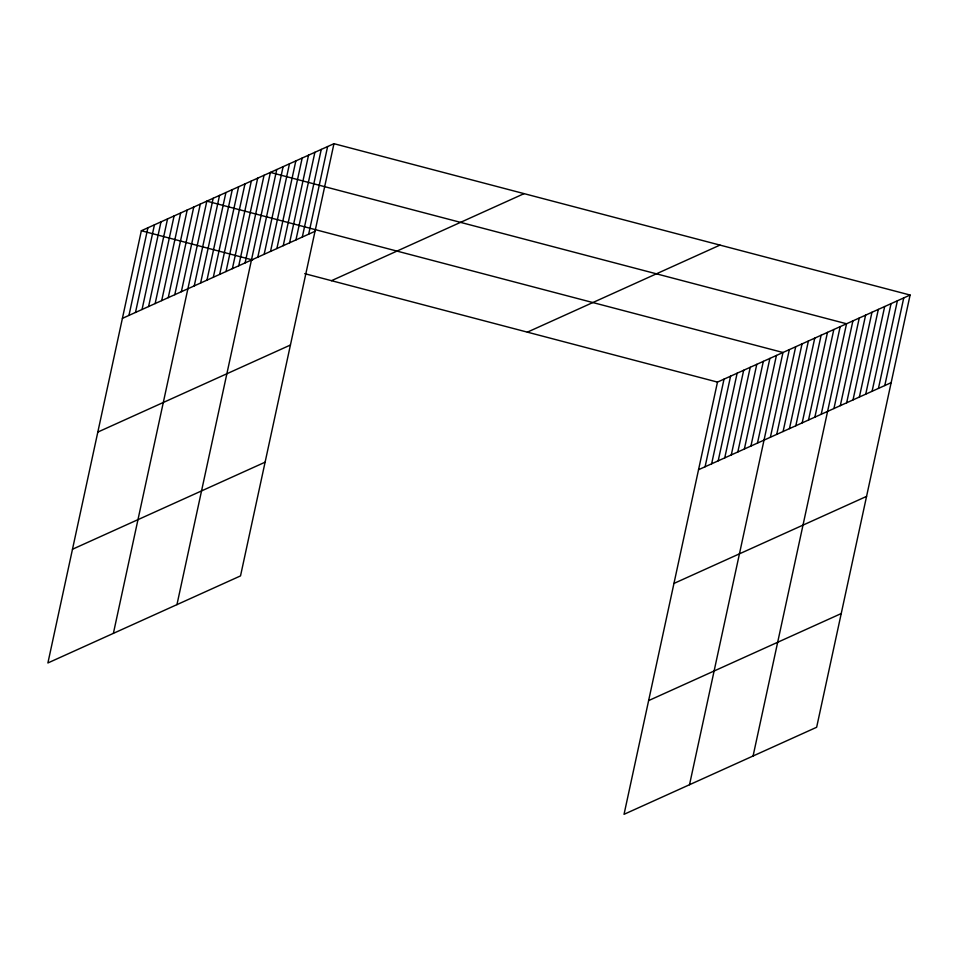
<?xml version="1.0" encoding="UTF-8"?>
<svg xmlns="http://www.w3.org/2000/svg" width="958" height="958" viewBox="0 0 958 958"><rect width="100%" height="100%" fill="white"/><g stroke="black" fill="none" stroke-linecap="round" stroke-linejoin="round"><path stroke-width="1.44" d="M333.959 143.688L141.353 230.734L47.9 662.96L240.518 575.902L333.959 143.688L910.1 295.04L816.647 727.266L624.041 814.312L717.482 382.098L910.1 295.04M128.959 315.398L147.903 227.776M135.497 312.44L154.442 224.819M142.047 309.482L160.992 221.861M148.598 306.524L167.542 218.903M155.148 303.566L174.093 215.933M161.698 300.608L180.643 212.975M168.249 297.639L187.193 210.018M174.799 294.681L193.744 207.06M181.349 291.723L200.294 204.102M113.391 633.358L206.832 201.144L782.973 352.496L689.52 784.722M194.246 285.891L213.191 198.27M200.605 283.017L219.55 195.396M206.964 280.143L225.908 192.522M213.323 277.269L232.267 189.648M219.669 274.395L238.614 186.774M226.028 271.533L244.973 183.9M232.387 268.659L251.331 181.026M238.746 265.785L257.69 178.152M245.104 262.911L264.049 175.29M176.955 604.63L270.396 172.416L846.537 323.768L753.084 755.994M257.81 257.163L276.754 169.542M264.168 254.289L283.113 166.668M270.527 251.415L289.472 163.794M276.886 248.541L295.83 160.92M283.233 245.667L302.177 158.046M289.591 242.805L308.536 155.172M295.95 239.931L314.895 152.298M302.309 237.057L321.253 149.436M308.668 234.183L327.612 146.562M705.088 466.762L724.032 379.14M711.638 463.804L730.583 376.171M718.189 460.846L737.133 373.213M724.739 457.876L743.683 370.255M731.289 454.918L750.234 367.297M737.828 451.96L756.784 364.339M744.378 449.003L763.322 361.382M750.928 446.045L769.873 358.412M757.479 443.087L776.423 355.454M770.388 437.255L789.332 349.622M776.746 434.381L795.691 346.748M783.093 431.507L802.038 343.874M789.452 428.633L808.396 341.012M795.811 425.759L814.755 338.138M802.169 422.885L821.114 335.264M808.528 420.011L827.472 332.39M814.875 417.137L833.819 329.516M821.234 414.263L840.178 326.642M833.951 408.527L852.895 320.894M840.31 405.653L859.254 318.02M846.656 402.779L865.601 315.158M853.015 399.905L871.96 312.284M859.374 397.031L878.318 309.41M865.733 394.157L884.677 306.536M872.091 391.283L891.036 303.662M878.438 388.409L897.383 300.788M884.797 385.535L903.741 297.914M122.408 318.367L315.014 231.309M331.48 280.682L524.086 193.636M97.812 432.082L290.43 345.024M527.355 332.151L719.973 245.092M72.485 549.245L265.103 462.187M698.538 469.719L891.156 382.673M673.953 583.434L866.571 496.388M648.626 700.597L841.232 613.551M141.353 230.734L252.613 259.965M304.716 273.653L717.482 382.098"/></g></svg>
